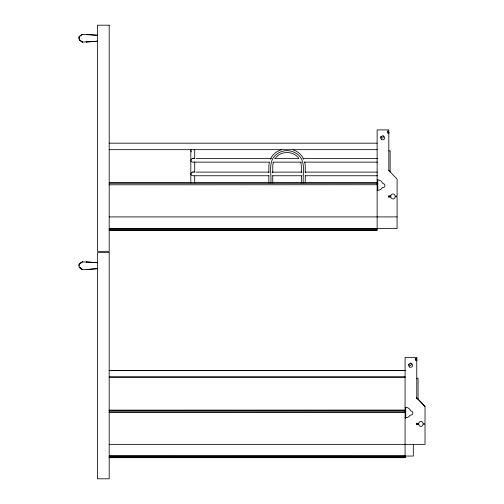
<?xml version="1.0" encoding="UTF-8"?>
<svg xmlns="http://www.w3.org/2000/svg" width="504" height="504" viewBox="0 0 504 504"><rect width="100%" height="100%" fill="white"/><g stroke="black" fill="none" stroke-linecap="round" stroke-linejoin="round"><path stroke-width="0.76" d="M388.899 132.81C389.661 133.1 386.467 128.488 387.526 133.276M416.839 360.259C417.608 360.549 414.408 355.937 415.472 360.725M190.808 182.983L190.808 150.608L191.381 149.31M269.356 162.08L268.859 165.646L268.859 172.708M273.256 162.319L272.752 165.885L272.752 172.91M79.197 36.666L78.977 38.191L79.197 36.666L82.328 34.411L97.562 35.28M79.04 265.639L79.197 264.115L82.322 261.859L97.562 262.729M270.371 159.321C272.255 154.52 276.746 151.08 281.604 149.638M275.14 158.552C280.419 150.538 293.687 150.538 298.966 158.552L274.611 158.489M80.23 35.69L79.26 36.666L79.197 39.715L82.322 42.078L97.562 41.202M79.26 264.115L82.379 261.859M80.294 35.69L82.379 34.411M82.328 261.859L79.197 264.115L78.977 265.639L79.197 267.164L81.478 269.205L86.499 269.527L97.562 268.651M194.67 158.489C192.093 157.053 189.044 160.965 192.257 162.067M194.67 172.116C192.093 170.673 189.044 174.592 192.257 175.688M86.499 42.078L86.499 41.756L86.449 42.078L97.499 41.202M86.461 269.527L97.499 268.651M109.192 143.174L377.131 143.174M109.192 149.675L377.131 149.675M388.83 150.885L390.127 150.885L390.127 172.103M196.012 158.489L271.473 158.489M302.81 158.489L377.433 158.489M192.767 162.131L269.117 162.131M272.998 162.131L301.298 162.131M304.378 162.131L377.433 162.131M196.012 172.116L269.117 172.116M272.217 172.116L302.022 172.116M305.159 172.116L377.433 172.116M192.767 175.751L269.117 175.751M272.217 175.751L302.022 175.751M305.159 175.751L377.433 175.751M377.131 179.871L377.779 179.871L377.779 190.254A5.16 5.16 0 0 0 382.246 187.671L382.334 187.614A2.066 2.066 0 0 0 384.917 185.888A2.066 2.066 0 0 0 382.87 183.557L382.246 182.517A5.16 5.16 0 0 0 377.779 179.934M109.192 182.857L377.131 182.857M109.192 183.053L377.131 183.053M109.192 184.798L377.131 184.741M377.131 190.191L377.779 190.191M388.83 196.018L390.884 196.018A2.066 2.066 0 0 1 392.944 193.958A2.066 2.066 0 0 1 395.01 196.018L397.083 196.018L397.083 179.096L388.83 170.421M388.83 196.869L390.884 196.869A2.066 2.066 0 0 0 392.944 198.935A2.066 2.066 0 0 0 395.01 196.869L397.083 196.869L397.083 228.608L109.192 228.608M109.192 216.909L397.083 216.909M109.192 228.734L377.131 228.734M109.192 228.929L377.131 228.929M109.192 230.032L377.131 230.032M109.192 230.227L377.131 230.227L377.131 129.906L388.83 129.906L388.83 131.135C386.215 130.63 389.252 131.96 388.83 133.276M416.77 358.583C414.156 358.079 417.199 359.409 416.77 360.725M109.192 370.478L405.071 370.478M109.192 370.623L405.071 370.623M109.192 376.973L405.071 376.973M109.192 377.124L405.071 377.124M416.77 378.334L418.068 378.334L418.068 399.552M405.071 407.32L405.726 407.32L405.726 418.389M109.192 410.155L405.071 410.155M109.192 410.351L405.071 410.306M109.192 410.502L405.071 410.502M109.192 412.039L405.071 412.039M109.192 412.102L405.071 412.102M405.071 417.64L405.726 417.64M416.77 423.473L418.824 423.473A2.066 2.066 0 0 1 420.89 421.407A2.066 2.066 0 0 1 422.951 423.473L425.023 423.473L425.023 406.545L416.77 397.87M416.77 424.324L418.824 424.324A2.066 2.066 0 0 0 420.89 426.384A2.066 2.066 0 0 0 422.951 424.324L425.023 424.324L425.023 444.358L109.192 444.358M405.071 456.038L109.192 456.038L413.324 456.057L413.324 444.358M109.192 456.227L405.071 456.227M109.192 457.336L405.071 457.336M109.192 457.487L405.071 457.487M109.192 457.531L405.071 457.531M109.192 457.682L405.071 457.682L405.071 357.355L416.77 357.355L416.77 398.771M97.499 35.28L86.461 34.411M97.499 262.729L86.461 261.859L86.449 262.212L86.499 261.859M192.767 158.489L193.271 158.552M192.767 172.116L193.271 172.179M82.328 42.078L79.197 39.715M82.328 269.527L79.197 267.164M82.379 42.078L79.26 39.715M82.379 269.527L79.26 267.164M293.227 149.921C297.82 151.364 301.94 154.804 303.736 159.321M416.77 397.883L425.023 406.545M194.134 149.31L194.638 150.135M191.381 151.906L190.808 150.608M304.744 162.08L305.248 165.646L305.248 172.708M300.844 162.319L301.348 165.885L301.348 172.91M418.068 423.133L418.068 424.708M416.77 423.133L416.77 424.815M390.127 195.684L390.127 197.259M388.83 132.319L388.83 170.793M388.83 195.684L388.83 197.366M305.248 175.846L305.248 182.902M303.301 182.983C302.406 173.804 306.218 162.269 298.538 155.049C295.357 152.252 291.281 150.727 287.053 150.608C281.471 150.702 276.041 153.468 272.979 158.187C268.777 165.74 271.688 174.819 270.805 182.983M301.348 176.035L301.348 183.059M272.752 176.035L272.752 183.059M268.859 175.846L268.859 182.902M194.708 150.608L194.708 158.187M194.708 161.847L194.708 172.028M194.708 175.94L194.708 182.983M383.053 135.809A1.298 1.298 0 0 1 382.473 137.983A1.298 1.298 0 0 1 380.879 136.389M410.729 363.05A1.298 1.298 0 0 1 410.729 365.299A1.298 1.298 0 0 1 408.782 364.178M405.726 417.703A5.16 5.16 0 0 0 410.193 415.126L410.281 415.063A2.066 2.066 0 0 0 412.858 413.337A2.066 2.066 0 0 0 410.81 411.006L410.193 409.966A5.16 5.16 0 0 0 405.726 407.383M109.192 25.2L97.499 25.2L97.499 251.351L109.192 251.351L109.192 25.2M109.192 252.649L97.499 252.649L97.499 478.8L109.192 478.8L109.192 252.649M381.345 139.262A1.947 1.947 0 0 0 384.609 138.392A1.947 1.947 0 0 0 382.221 136.004A1.947 1.947 0 0 0 381.345 139.262M409.689 367.025A1.947 1.947 0 0 0 412.619 365.337A1.947 1.947 0 0 0 409.689 363.649A1.947 1.947 0 0 0 409.689 367.025"/></g></svg>
